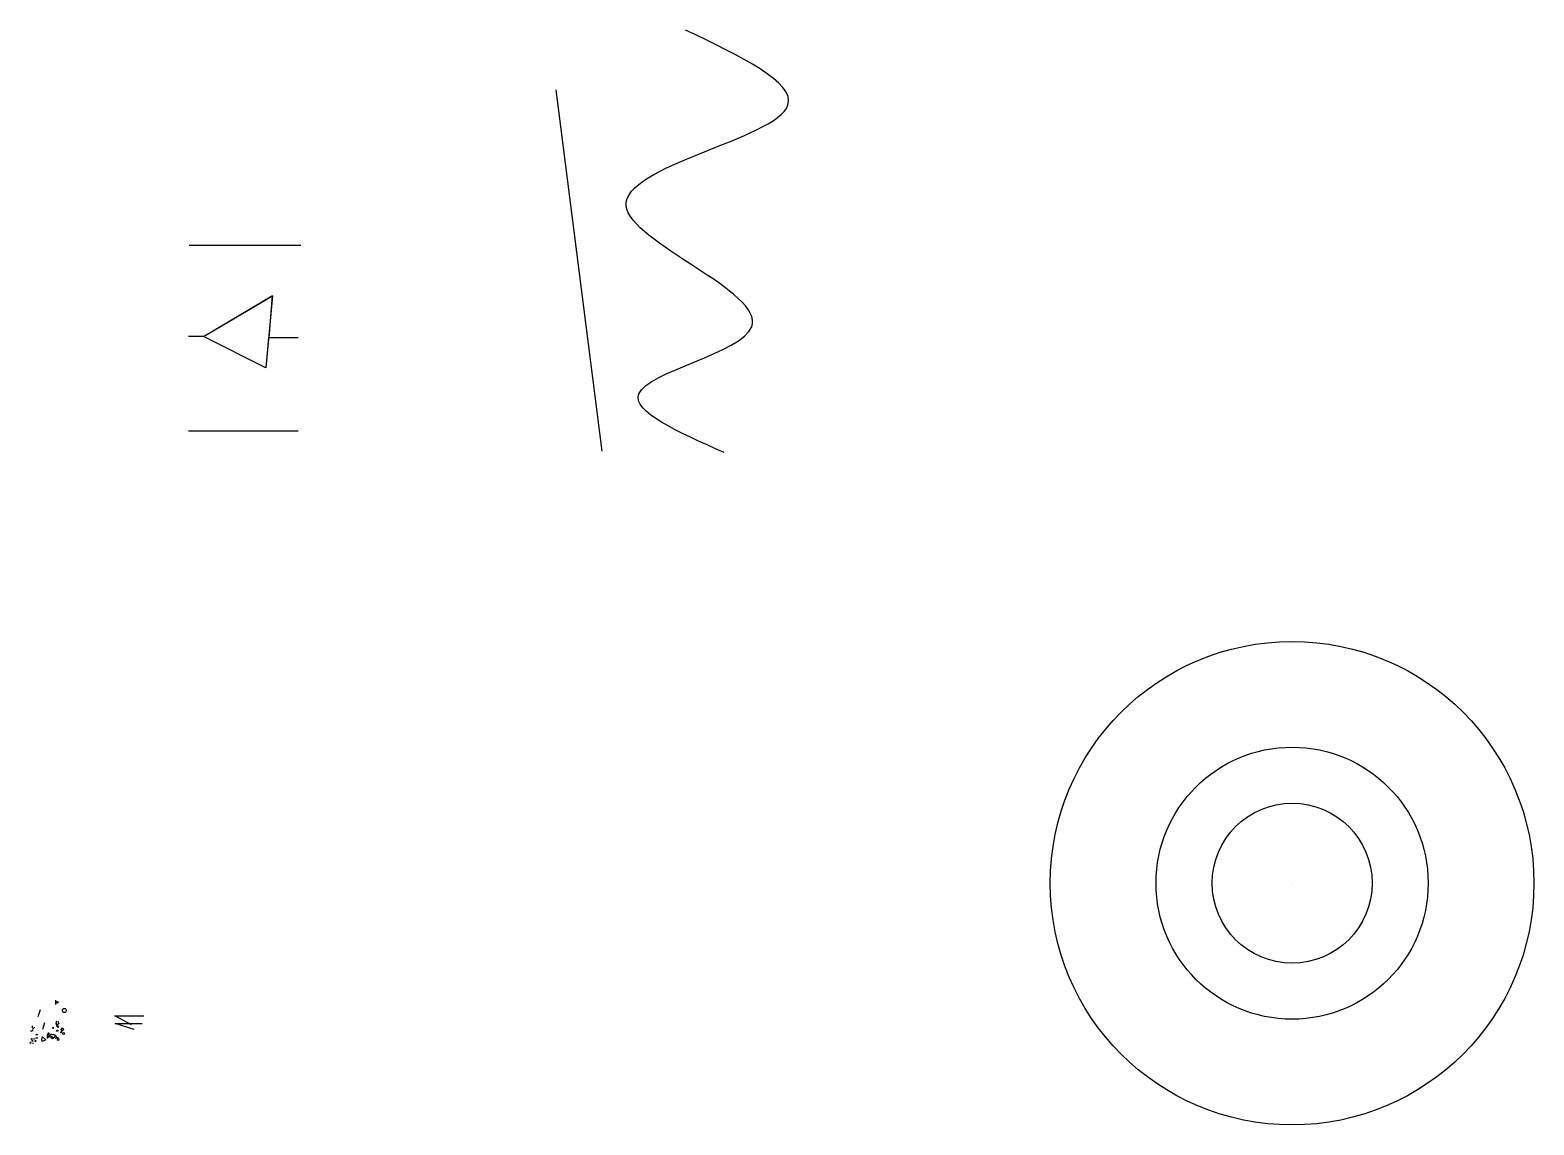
# Model space of a CAD drawing. Header units: inches. Extents: x 234 to 1101656, y -58617 to 743571.
import ezdxf

# ---------------------------------------------------------------- set-up
doc = ezdxf.new("R2010")
doc.units = ezdxf.units.IN
doc.header["$MEASUREMENT"] = 0
doc.layers.add('Слой1', color=7, linetype='Continuous')

msp = doc.modelspace()

# ---------------------------------------------------------------- linework, layer by layer
at = {"layer": 'Слой1', "color": 5}
for p, q in [((419160, 434950), (385502, 699680)), ((198655, 585727), (116631, 585727)), ((196490, 449651), (116281, 449651)), ((1394, 3899), (1394, 4793))]:
    msp.add_line(p, q, dxfattribs=at)
at = {"layer": 'Слой1', "color": 1}
for p, q in [((127232, 519125), (177709, 548861)), ((177709, 548861), (172991, 496009)), ((172991, 496009), (127232, 519125)), ((21525, 15224), (20911, 17188)), ((76566, 11319), (62616, 15711)), ((62616, 15711), (82232, 15711)), ((1721, 3007), (2140, 3007))]:
    msp.add_line(p, q, dxfattribs=at)
at = {"layer": 'Слой1', "color": 2}
for p, q in [((6144, 20934), (7774, 25905)), ((12061, 24707), (12061, 24707, 3320)), ((9514, 11508), (11145, 16479)), ((15432, 15282), (15432, 15282, 3320)), ((74492, 14788), (62295, 21344)), ((62295, 21344), (83468, 21344)), ((682, 1722), (314, 1722))]:
    msp.add_line(p, q, dxfattribs=at)
at = {"layer": 'Слой1', "color": 120, "true_color": 0x0af5a3}
msp.add_line((18813, 32904), (18813, 29522), dxfattribs=at)
at = {"layer": 'Слой1', "color": 190, "extrusion": (-1, 0, 0)}
msp.add_line((1644, 13873, -888), (1644, 12591, 213), dxfattribs=at)
at = {"layer": 'Слой1', "color": 40}
for p, q in [((561, 575, -80), (621, 575, -80)), ((561, 575, -80), (561, 525, -80)), ((561, 525, -80), (621, 525, -80)), ((571, 540, -80), (591, 560, -80)), ((611, 540, -80), (571, 540, -80)), ((591, 560, -80), (611, 540, -80)), ((621, 575, -80), (621, 525, -80))]:
    msp.add_line(p, q, dxfattribs=at)
at = {"layer": 'Слой1', "color": 3}
msp.add_line((2694, 937), (2064, 937), dxfattribs=at)
at = {"layer": 'Слой1', "color": 6}
msp.add_line((3350, 4616, 288), (3016, 4616, 288), dxfattribs=at)
at = {"layer": 'Слой1', "color": 4}
for p, q in [((3368, 3122), (4277, 3122)), ((4704, 3544), (4127, 2971)), ((4277, 3122), (4277, 2213))]:
    msp.add_line(p, q, dxfattribs=at)
at = {"layer": 'Слой1', "color": 30}
msp.add_line((5725, 7382), (4356, 7382), dxfattribs=at)
at = {"layer": 'Слой1', "color": 230}
msp.add_line((5725, 4997), (4356, 4997), dxfattribs=at)
at = {"layer": 'Слой1', "color": 190}
for p, q in [((11740, 3683, 1427), (9006, 2580)), ((9446, 5828), (11740, 3683)), ((11740, 3683), (11740, 3683, 1427))]:
    msp.add_line(p, q, dxfattribs=at)
at = {"layer": 'Слой1', "color": 30}
msp.add_lwpolyline([(4356, 7382), (5381, 7866), (5381, 7382)], dxfattribs=at)
at = {"layer": 'Слой1', "color": 230}
msp.add_lwpolyline([(4356, 4997), (5381, 5481), (5381, 4997)], dxfattribs=at)
at = {"layer": 'Слой1', "color": 5, "elevation": 898}
msp.add_lwpolyline([(21195, 4865), (20326, 4906), (20018, 4093), (20697, 3548), (21424, 4026)], close=True, dxfattribs=at)
at = {"layer": 'Слой1', "color": 5}
for points in [[(195431, 518133, 0), (175299, 518133, 0), (177709, 548861, 0), (127232, 518808, 0), (116281, 519125, 0)], [(196490, 518133, 0), (174966, 518133, 0), (172991, 496009, 0), (127232, 519125, 0), (116281, 519125, 0)]]:
    msp.add_polyline3d(points, dxfattribs=at)
for centre, radius in [((924526, 118513, 244111), 177130), ((924526, 118513, 100085), 99651), ((924616, 118513), 58583), ((924616, 118513, 30), 90), ((17128, 12480, 2098), 433), ((20135, 10408), 433)]:
    msp.add_circle(centre, radius, dxfattribs=at)
at = {"layer": 'Слой1', "color": 120, "true_color": 0x0af5a3}
for centre, radius in [((20121, 31213), 579), ((25368, 25209), 1483)]:
    msp.add_circle(centre, radius, dxfattribs=at)
at = {"layer": 'Слой1', "color": 2}
msp.add_circle((498, 1532), 265, dxfattribs=at)
at = {"layer": 'Слой1', "color": 6}
for centre, radius in [((3100, 4321, 288), 165), ((24662, 8360), 701)]:
    msp.add_circle(centre, radius, dxfattribs=at)
at = {"layer": 'Слой1', "color": 190}
msp.add_arc((10911, 3975), 2361, 128.331581, 216.215858, dxfattribs=at)
at = {"layer": 'Слой1', "color": 5}
msp.add_ellipse((1394, 4346), major_axis=(0, 447), ratio=0.46901522, dxfattribs=at)
at = {"layer": 'Слой1', "color": 1}
msp.add_ellipse((1930, 3007), major_axis=(0, 447), ratio=0.46901522, dxfattribs=at)
at = {"layer": 'Слой1', "color": 4}
msp.add_ellipse((13478, 6981), major_axis=(-369, -2054), ratio=0.20833302, dxfattribs=at)
at = {"layer": 'Слой1', "color": 5}
msp.add_spline([(508692, 434021), (446089, 476981), (528810, 526186), (436827, 614811), (555243, 688506), (480219, 743571)], degree=3, dxfattribs=at)
at = {"layer": 'Слой1', "color": 190}
msp.add_spline([(3137, 12896, -562), (3264, 12419, -562), (2142, 11879, -562), (2142, 10778, -562), (1039, 9871, -562), (1232, 10826, -562)], degree=3, dxfattribs=at)
at = {"layer": 'Слой1', "color": 1}
msp.add_spline([(21225, 13456, 1027), (20539, 12879, 1027), (20849, 14523, 1027), (20023, 13282, 1027), (20514, 15094, 1027), (19803, 14035, 1027), (20111, 15213, 1027), (19483, 14827, 1027), (19894, 16188, 1027), (19223, 15648, 1027), (19587, 16835, 1027), (19787, 17385, 1027)], degree=3, dxfattribs=at)
at = {"layer": 'Слой1', "color": 6}
msp.add_spline([(23236, 10030, 2879), (23453, 11267, 2879), (22683, 10746, 2879), (23279, 11975, 2879), (24140, 12109, 2879), (24936, 11313, 2879), (24189, 10721, 2879), (23559, 9910, 2879), (22515, 8863, 2879), (23236, 10030, 2879)], degree=3, dxfattribs=at)
at = {"layer": 'Слой1', "color": 3}
msp.add_spline([(2694, 937), (2694, 1081), (2318, 1010), (2082, 1060)], degree=3, dxfattribs=at)
at = {"layer": 'Слой1', "color": 4}
msp.add_spline([(17732, 5530), (16617, 4603), (16809, 5662), (15693, 4802), (16353, 6295), (14748, 5840), (15198, 7535), (16805, 7437), (18581, 7125), (19744, 5182), (18143, 5570), (18530, 6419), (17732, 5530)], degree=3, dxfattribs=at)
at = {"layer": 'Слой1', "color": 40}
for points in [[(621, 575), (591, 560), (571, 540), (561, 575)], [(571, 540), (561, 575), (571, 540), (561, 525)], [(621, 575, -80), (591, 560, -80), (571, 540, -80), (561, 575, -80)], [(571, 540, -80), (561, 575, -80), (571, 540, -80), (561, 525, -80)], [(561, 525), (571, 540), (611, 540), (621, 525)], [(561, 525, -80), (571, 540, -80), (611, 540, -80), (621, 525, -80)], [(611, 540), (621, 525), (621, 575), (591, 560)], [(611, 540, -80), (621, 525, -80), (621, 575, -80), (591, 560, -80)]]:
    msp.add_3dface(points, dxfattribs=at)

doc.saveas('drawing.dxf')
